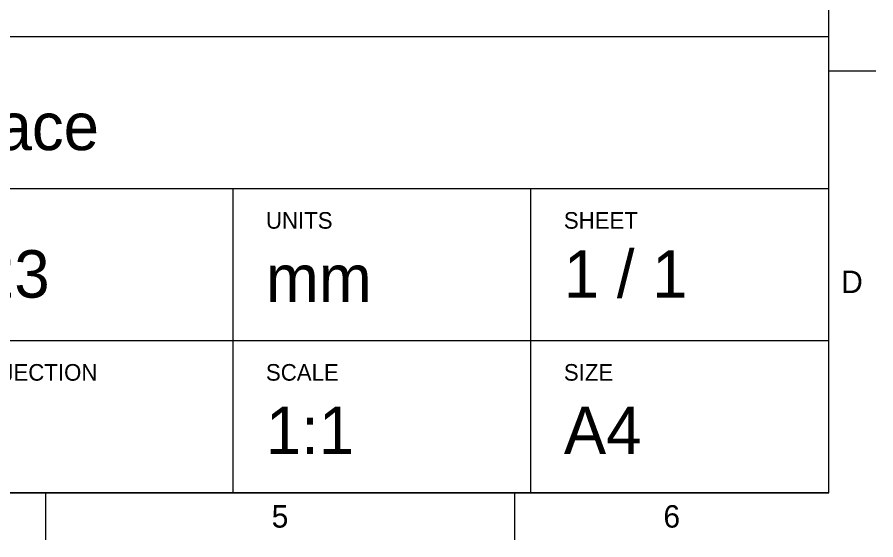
# Model space of a CAD drawing. Header units: millimetres. Extents: x 15 to 292, y 5 to 205.
# Drawn here: x 200.5 to 292, y 5 to 60.7 of the extents above; entities that cross this region are included whole.
import ezdxf

# ---------------------------------------------------------------- set-up
doc = ezdxf.new("R2010")
doc.units = ezdxf.units.MM
doc.layers.add('Border', color=7, linetype='Continuous')
doc.styles.add('Shapr0', font='txt', dxfattribs={"height": 2.3925})
doc.styles.add('Shapr1', font='txt', dxfattribs={"height": 2.3925})

# ---------------------------------------------------------------- blocks, each defined once
blk = doc.blocks.new('*U9')
at = {"layer": 'Border', "linetype": 'Continuous', "lineweight": 15}
for p, q in [((287, 58.6), (174.1, 58.6)), ((287, 10), (287, 58.6)), ((287, 42.4), (174.1, 42.4)), ((223.5, 10), (223.5, 42.4)), ((255.25, 10), (255.25, 42.4)), ((287, 26.2), (174.1, 26.2)), ((287, 10), (174.1, 10))]:
    blk.add_line(p, q, dxfattribs=at)

msp = doc.modelspace()

# ---------------------------------------------------------------- linework, layer by layer
at = {"layer": 'Border', "linetype": 'Continuous', "lineweight": 15}
for p, q in [((287, 10), (287, 200)), ((287, 55), (292, 55)), ((20, 10), (287, 10)), ((203.5, 10), (203.5, 5)), ((253.5, 10), (253.5, 5))]:
    msp.add_line(p, q, dxfattribs=at)

# ---------------------------------------------------------------- block references
msp.add_blockref('*U9', (0, 0))

# ---------------------------------------------------------------- texts
at = {"layer": 'Border', "linetype": 'Continuous', "lineweight": 15, "attachment_point": 1, "style": 'Shapr1'}
for s, insert, char_height in [('Lens Face', (177.6, 51.6), 5.0625), ('UNITS', (227, 39.935), 1.7705), ('SHEET', (258.75, 39.935), 1.7705), ('06/05/23', (177.6, 35.874), 5.0625), ('1 / 1', (258.75, 35.874), 5.0625), ('mm', (227, 35.4), 5.0625), ('FIRST ANGLE PROJECTION', (177.6, 23.735), 1.77045), ('SCALE', (227, 23.735), 1.7705), ('SIZE', (258.75, 23.735), 1.7705), ('1:1', (227, 19.2), 5.0625), ('A4', (258.75, 19.2), 5.0625)]:
    msp.add_mtext(s, dxfattribs=dict(at, insert=insert, char_height=char_height))
at = {"layer": 'Border', "linetype": 'Continuous', "lineweight": 15, "char_height": 2.393, "width": 2.3925, "style": 'Shapr0'}
for s, insert, attachment_point in [('D', (288.304, 32.5), 4), ('5', (228.5, 8.696), 2), ('6', (270.25, 8.696), 2)]:
    msp.add_mtext(s, dxfattribs=dict(at, insert=insert, attachment_point=attachment_point))

doc.saveas('drawing.dxf')
